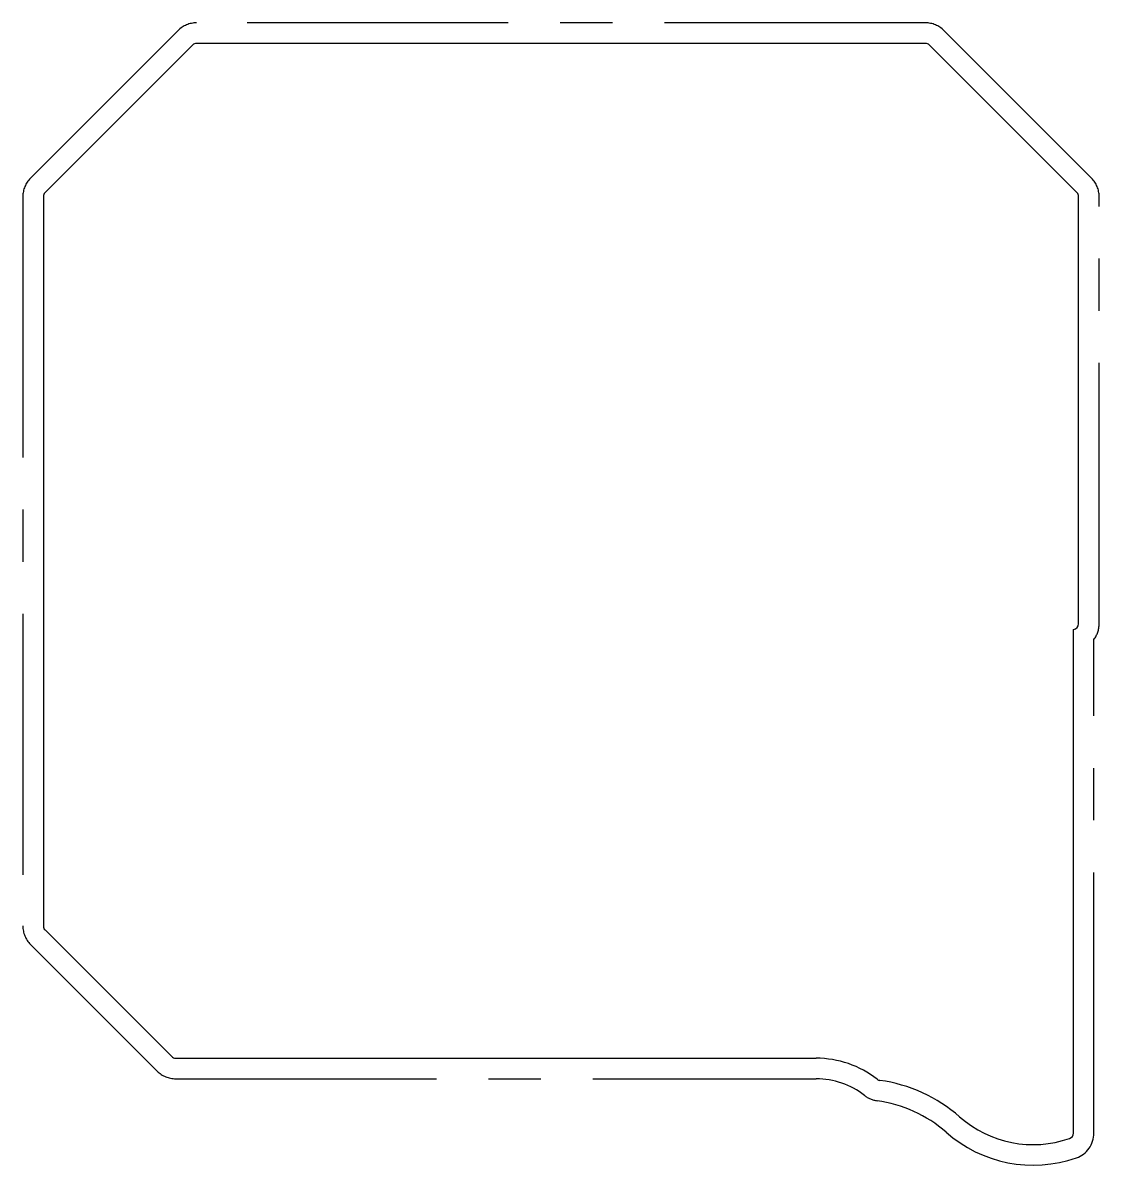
# Model space of a CAD drawing. Header units: millimetres. Extents: x -26.2 to 26.2, y -29.4 to 26.2.
import ezdxf

# ---------------------------------------------------------------- set-up
doc = ezdxf.new("R2010")
doc.units = ezdxf.units.MM
doc.linetypes.add('CENTERX2', pattern=[20.32, 12.7, -2.54, 2.54, -2.54])

msp = doc.modelspace()

# ---------------------------------------------------------------- linework, layer by layer
at = {"color": 7, "linetype": 'CENTERX2'}
for p, q in [((17.746, 26.213), (-17.746, 26.213)), ((-18.644, 25.841), (-25.83, 18.654)), ((25.83, 18.654), (18.644, 25.841)), ((-26.202, 17.756), (-26.202, -17.756)), ((26.202, -3.048), (26.202, 17.756)), ((25.948, -27.848), (25.948, -3.81)), ((-25.83, -18.654), (-19.66, -24.825)), ((-18.762, -25.197), (12.423, -25.197))]:
    msp.add_line(p, q, dxfattribs=at)
at = {"color": 7, "linetype": 'Continuous'}
for p, q in [((-17.936, 25.134), (-25.123, 17.947)), ((17.746, 25.213), (-17.746, 25.213)), ((25.123, 17.947), (17.936, 25.134)), ((-25.202, 17.756), (-25.202, -17.756)), ((25.202, -3.048), (25.202, 17.756)), ((24.948, -27.848), (24.948, -3.318)), ((-25.123, -17.947), (-18.952, -24.118)), ((-18.762, -24.197), (12.423, -24.197))]:
    msp.add_line(p, q, dxfattribs=at)
at = {"color": 7, "linetype": 'CENTERX2'}
for centre, radius, start, end in [((-17.746, 24.943), 1.27, 90, 135), ((17.746, 24.943), 1.27, 45, 90), ((-24.932, 17.756), 1.27, 135, 180), ((24.932, 17.756), 1.27, 0, 45), ((24.932, -3.048), 1.27, 323.1301, 0), ((-24.932, -17.756), 1.27, 180, 225), ((-18.762, -23.927), 1.27, 225, 270), ((12.423, -29.007), 3.81, 51.8813, 90), ((15.559, -25.01), 1.27, 231.8813, 262.3741), ((14.548, -32.563), 6.35, 48.5953, 82.3741), ((22.989, -22.989), 6.414, 228.5953, 289.1702), ((24.678, -27.848), 1.27, 289.1702, 0)]:
    msp.add_arc(centre, radius, start, end, dxfattribs=at)
at = {"color": 7, "linetype": 'Continuous'}
for centre, radius, start, end in [((-17.746, 24.943), 0.27, 90, 135), ((17.746, 24.943), 0.27, 45, 90), ((-24.932, 17.756), 0.27, 135, 180), ((24.932, 17.756), 0.27, 0, 45), ((24.932, -3.048), 0.27, 273.3973, 0), ((-24.932, -17.756), 0.27, 180, 225), ((-18.762, -23.927), 0.27, 225, 270), ((12.423, -29.007), 4.81, 51.8813, 90), ((15.559, -25.01), 0.27, 231.8813, 262.3741), ((14.548, -32.563), 7.35, 48.5953, 82.3741), ((22.989, -22.989), 5.413, 228.5953, 289.1702), ((24.678, -27.848), 0.27, 289.1702, 0)]:
    msp.add_arc(centre, radius, start, end, dxfattribs=at)

doc.saveas('drawing.dxf')
